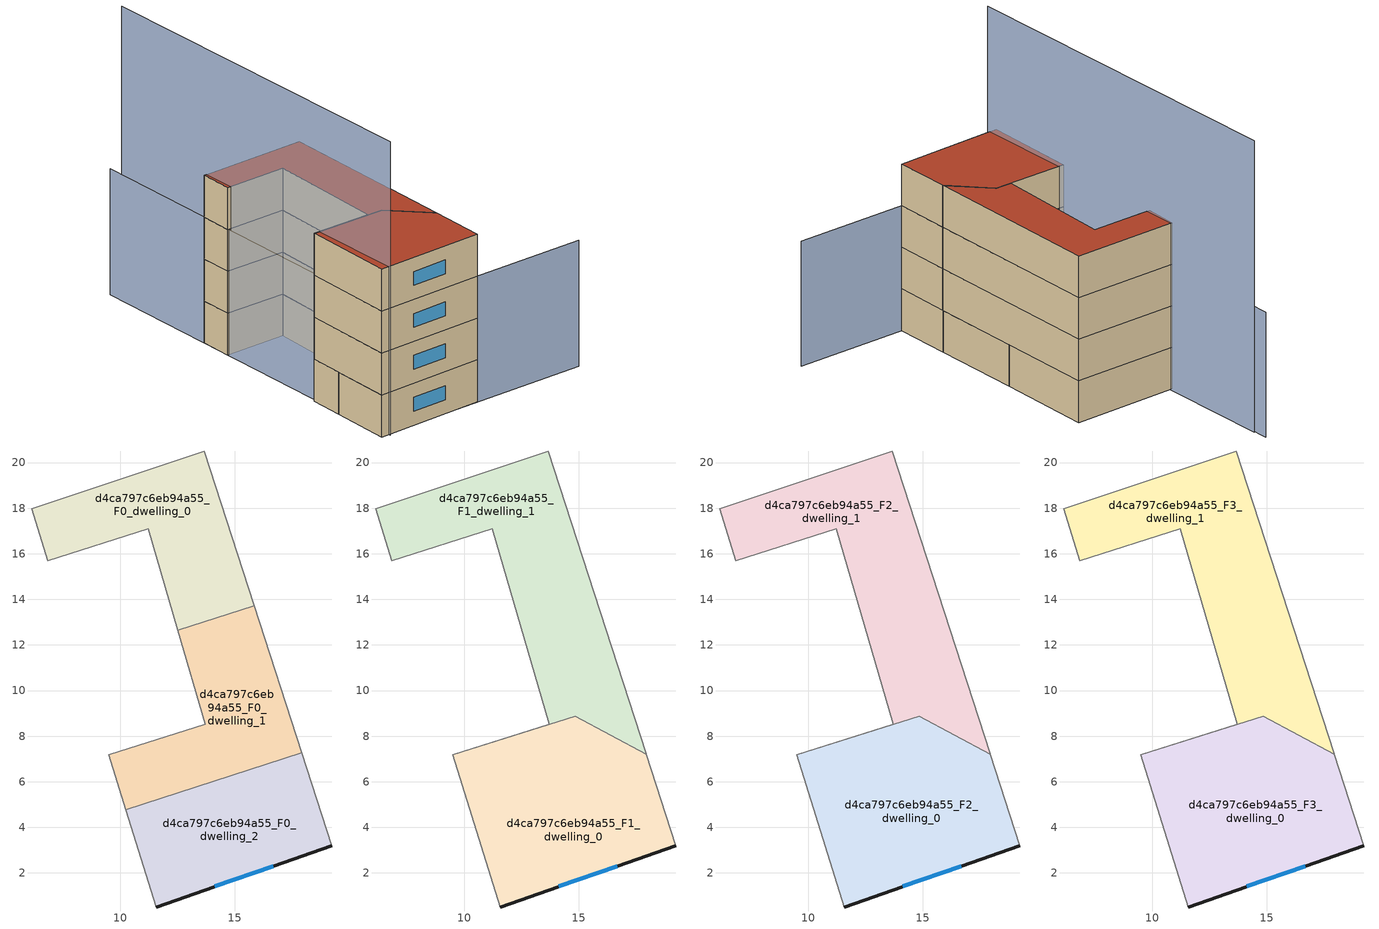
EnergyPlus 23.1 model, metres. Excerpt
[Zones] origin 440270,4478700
d4ca797c6eb94a55_F0_dwelling_0
 floor ground (EU_floor_Construction): 13.68,20.51 15.87,13.72 12.52,12.64 11.22,17.11 6.81,15.69 6.11,17.98 z0
 wall adiabatic (EU_wall_Construction): 15.87,13.72 13.68,20.51 6.11,17.98 6.81,15.69 11.22,17.11 12.52,12.64 z0:3
 wall to d4ca797c6eb94a55_F0_dwelling_1 (EU_wall_Construction): 12.52,12.64 15.87,13.72 z0:3
d4ca797c6eb94a55_F0_dwelling_1
 floor ground (EU_floor_Construction): 15.87,13.72 17.95,7.27 10.23,4.78 9.48,7.19 13.72,8.52 12.52,12.64 z0
 wall adiabatic (EU_wall_Construction): 17.95,7.27 15.87,13.72 / 12.52,12.64 13.72,8.52 9.48,7.19 10.23,4.78 z0:3
 wall to d4ca797c6eb94a55_F0_dwelling_2 (EU_wall_Construction): 10.23,4.78 17.95,7.27 z0:3
d4ca797c6eb94a55_F0_dwelling_2
 floor ground (EU_floor_Construction): 17.95,7.27 19.27,3.2 11.57,0.51 10.23,4.78 z0
 wall outside (EU_wall_Construction): 11.57,0.51 19.27,3.2 z0:3
 wall adiabatic (EU_wall_Construction): 10.23,4.78 11.57,0.51 / 19.27,3.2 17.95,7.27 z0:3
 window (EU_Window_Construction): 14.14,1.41 16.69,2.3 z1:2
d4ca797c6eb94a55_F1_dwelling_0
 floor to d4ca797c6eb94a55_F0_dwelling_2 (EU_floor_Construction): 17.97,7.21 19.27,3.2 11.57,0.51 10.23,4.78 17.9,7.25 z3
 floor to d4ca797c6eb94a55_F0_dwelling_1 (EU_floor_Construction): 17.9,7.25 10.23,4.78 9.48,7.18 14.86,8.87 z3
 wall outside (EU_wall_Construction): 11.57,0.51 19.27,3.2 z3:6
 wall adiabatic (EU_wall_Construction): 9.48,7.18 11.57,0.51 / 19.27,3.2 17.97,7.21 z3:6
 wall to d4ca797c6eb94a55_F1_dwelling_1 (EU_wall_Construction): 17.97,7.21 14.86,8.87 9.48,7.18 z3:6
 window (EU_Window_Construction): 14.14,1.41 16.69,2.3 z4:5
d4ca797c6eb94a55_F1_dwelling_1
 floor to d4ca797c6eb94a55_F0_dwelling_0 (EU_floor_Construction): 13.68,20.51 15.87,13.72 12.52,12.64 11.22,17.11 6.81,15.69 6.11,17.98 z3
 floor to d4ca797c6eb94a55_F0_dwelling_1 (EU_floor_Construction): 15.87,13.72 17.95,7.27 17.9,7.25 14.86,8.87 9.48,7.18 13.72,8.52 12.52,12.64 z3
 wall adiabatic (EU_wall_Construction): 9.48,7.19 13.72,8.52 / 17.97,7.22 13.68,20.51 6.11,17.98 6.81,15.69 11.22,17.11 13.72,8.52 z3:6
d4ca797c6eb94a55_F2_dwelling_0
 floor to d4ca797c6eb94a55_F1_dwelling_0 (EU_floor_Construction): 17.97,7.21 19.27,3.2 11.57,0.51 9.48,7.18 14.86,8.87 z6
 wall outside (EU_wall_Construction): 11.57,0.51 19.27,3.2 z6:9
 wall adiabatic (EU_wall_Construction): 9.48,7.18 11.57,0.51 / 19.27,3.2 17.97,7.21 z6:9
 wall to d4ca797c6eb94a55_F2_dwelling_1 (EU_wall_Construction): 17.97,7.21 14.86,8.87 9.48,7.18 z6:9
 window (EU_Window_Construction): 14.14,1.41 16.69,2.3 z7:8
d4ca797c6eb94a55_F2_dwelling_1
 floor to d4ca797c6eb94a55_F1_dwelling_1 (EU_floor_Construction): 13.68,20.51 17.97,7.21 14.86,8.87 9.48,7.19 13.72,8.52 11.22,17.11 6.81,15.69 6.11,17.98 z6
 wall adiabatic (EU_wall_Construction): 9.48,7.19 13.72,8.52 / 17.97,7.22 13.68,20.51 6.11,17.98 6.81,15.69 11.22,17.11 13.72,8.52 z6:9
d4ca797c6eb94a55_F3_dwelling_0
 floor to d4ca797c6eb94a55_F2_dwelling_0 (EU_floor_Construction): 17.97,7.21 19.27,3.2 11.57,0.51 9.48,7.18 14.86,8.87 z9
 wall outside (EU_wall_Construction): 11.57,0.51 19.27,3.2 z9:12
 wall adiabatic (EU_wall_Construction): 9.48,7.18 11.57,0.51 / 19.27,3.2 17.97,7.21 z9:12
 wall to d4ca797c6eb94a55_F3_dwelling_1 (EU_wall_Construction): 17.97,7.21 14.86,8.87 9.48,7.18 z9:12
 window (EU_Window_Construction): 14.14,1.41 16.69,2.3 z10:11
 roof outside (EU_roof_Construction): 19.27,3.2 17.97,7.21 14.86,8.87 9.48,7.18 11.57,0.51 z12
d4ca797c6eb94a55_F3_dwelling_1
 floor to d4ca797c6eb94a55_F2_dwelling_1 (EU_floor_Construction): 13.68,20.51 17.97,7.21 14.86,8.87 9.48,7.19 13.72,8.52 11.22,17.11 6.81,15.69 6.11,17.98 z9
 wall adiabatic (EU_wall_Construction): 9.48,7.19 13.72,8.52 / 17.97,7.22 13.68,20.51 6.11,17.98 6.81,15.69 11.22,17.11 13.72,8.52 z9:12
 roof outside (EU_roof_Construction): 17.97,7.21 13.68,20.51 6.11,17.98 6.81,15.69 11.22,17.11 13.72,8.52 9.48,7.19 14.86,8.87 z12
shading: 3.54,26.07 12.17,0.52 z0:21; 27.35,5.86 11.78,0.74 / 11.78,0.74 3.13,27.03 z0:9
[Building]
EU S2 Campaign: North Axis=0; Terrain=City; Solar Distribution=FullExterior
[Site:Location]
Madrid: Latitude=40.5; Longitude=-3.5; Time Zone=1; Elevation=609
[SizingPeriod:WeatherFileDays]
AnnualSizingPeriod: Begin Month=1; Begin Day of Month=1; End Month=12; End Day of Month=31; Day of Week for Start Day=Monday; Use Weather File Daylight Saving Period=No; Use Weather File Rain and Snow Indicators=No
[MATERIAL]
EU_InternalMass_Material: Roughness=MediumRough; Thickness=0.1; Conductivity=1; Density=1800; Specific Heat=900; Thermal Absorptance=0.9; Solar Absorptance=0.7; Visible Absorptance=0.7
[MATERIAL:NOMASS] Roughness=MediumRough; Thermal Absorptance=0.9; Solar Absorptance=0.7; Visible Absorptance=0.7
Name | Thermal Resistance
EU_wall_NoMass | 0.459673
EU_roof_NoMass | 0.495815
EU_floor_NoMass | 0.788942
[WINDOWMATERIAL:SIMPLEGLAZINGSYSTEM]
EU_Window_SimpleGlazing: UFactor=4.26103; Solar Heat Gain Coefficient=0.85; Visible Transmittance=0.85
[CONSTRUCTION]
EU_wall_Construction: EU_wall_NoMass
EU_roof_Construction: EU_roof_NoMass
EU_floor_Construction: EU_floor_NoMass
EU_InternalMass_Construction: EU_InternalMass_Material
EU_Window_Construction: EU_Window_SimpleGlazing
[ZONE] Type=1; Multiplier=1; Ceiling Height=autocalculate; Floor Area=autocalculate; Part of Total Floor Area=Yes
Name | Volume
d4ca797c6eb94a55_F0_dwelling_0 | 106.755
d4ca797c6eb94a55_F1_dwelling_0; d4ca797c6eb94a55_F2_dwelling_0; d4ca797c6eb94a55_F3_dwelling_0 | 157.854
d4ca797c6eb94a55_F0_dwelling_1 | 106.734
d4ca797c6eb94a55_F1_dwelling_1 | 162.338
d4ca797c6eb94a55_F2_dwelling_1; d4ca797c6eb94a55_F3_dwelling_1 | 162.395
d4ca797c6eb94a55_F0_dwelling_2 | 106.758
[INTERNALMASS] Construction=EU_InternalMass_Construction
Name | Zone or ZoneList | Surface Area
d4ca797c6eb94a55_F0_dwelling_0_EU_InternalMass | d4ca797c6eb94a55_F0_dwelling_0 | 35.5849
d4ca797c6eb94a55_F0_dwelling_1_EU_InternalMass | d4ca797c6eb94a55_F0_dwelling_1 | 35.5781
d4ca797c6eb94a55_F0_dwelling_2_EU_InternalMass | d4ca797c6eb94a55_F0_dwelling_2 | 35.5861
d4ca797c6eb94a55_F1_dwelling_0_EU_InternalMass | d4ca797c6eb94a55_F1_dwelling_0 | 52.6163
d4ca797c6eb94a55_F1_dwelling_1_EU_InternalMass | d4ca797c6eb94a55_F1_dwelling_1 | 54.1325
d4ca797c6eb94a55_F2_dwelling_0_EU_InternalMass | d4ca797c6eb94a55_F2_dwelling_0 | 52.6163
d4ca797c6eb94a55_F2_dwelling_1_EU_InternalMass | d4ca797c6eb94a55_F2_dwelling_1 | 54.1325
d4ca797c6eb94a55_F3_dwelling_0_EU_InternalMass | d4ca797c6eb94a55_F3_dwelling_0 | 52.6163
d4ca797c6eb94a55_F3_dwelling_1_EU_InternalMass | d4ca797c6eb94a55_F3_dwelling_1 | 54.1325
[OTHEREQUIPMENT] Fuel Type=Electricity; Design Level Calculation Method=Watts/Area; Power per Zone Floor Area=1; Fraction Latent=0; Fraction Radiant=0; Fraction Lost=0; Carbon Dioxide Generation Rate=0; EndUse Subcategory=EU_Step8_InternalGains
Name | Zone or ZoneList or Space or SpaceList | Schedule
EU_Step8_InternalGain_d4ca797c6eb94a55_F0_dwelling_0_f000 | d4ca797c6eb94a55_F0_dwelling_0 | EU_Step8_GainSchedule_d4ca797c6eb94a55_F0_dwelling_0_f000
EU_Step8_InternalGain_d4ca797c6eb94a55_F0_dwelling_1_f000 | d4ca797c6eb94a55_F0_dwelling_1 | EU_Step8_GainSchedule_d4ca797c6eb94a55_F0_dwelling_1_f000
EU_Step8_InternalGain_d4ca797c6eb94a55_F0_dwelling_2_f000 | d4ca797c6eb94a55_F0_dwelling_2 | EU_Step8_GainSchedule_d4ca797c6eb94a55_F0_dwelling_2_f000
EU_Step8_InternalGain_d4ca797c6eb94a55_F1_dwelling_0_f000 | d4ca797c6eb94a55_F1_dwelling_0 | EU_Step8_GainSchedule_d4ca797c6eb94a55_F1_dwelling_0_f000
EU_Step8_InternalGain_d4ca797c6eb94a55_F1_dwelling_1_f000 | d4ca797c6eb94a55_F1_dwelling_1 | EU_Step8_GainSchedule_d4ca797c6eb94a55_F1_dwelling_1_f000
EU_Step8_InternalGain_d4ca797c6eb94a55_F2_dwelling_0_f000 | d4ca797c6eb94a55_F2_dwelling_0 | EU_Step8_GainSchedule_d4ca797c6eb94a55_F2_dwelling_0_f000
EU_Step8_InternalGain_d4ca797c6eb94a55_F2_dwelling_1_f000 | d4ca797c6eb94a55_F2_dwelling_1 | EU_Step8_GainSchedule_d4ca797c6eb94a55_F2_dwelling_1_f000
EU_Step8_InternalGain_d4ca797c6eb94a55_F3_dwelling_0_f000 | d4ca797c6eb94a55_F3_dwelling_0 | EU_Step8_GainSchedule_d4ca797c6eb94a55_F3_dwelling_0_f000
EU_Step8_InternalGain_d4ca797c6eb94a55_F3_dwelling_1_f000 | d4ca797c6eb94a55_F3_dwelling_1 | EU_Step8_GainSchedule_d4ca797c6eb94a55_F3_dwelling_1_f000
[ZONEVENTILATION:DESIGNFLOWRATE] Schedule=EU_AlwaysOn; Design Flow Rate Calculation Method=AirChanges/Hour; Air Changes per Hour=0.719161; Ventilation Type=Natural; Fan Pressure Rise=0; Fan Total Efficiency=1; Constant Term Coefficient=1; Temperature Term Coefficient=0; Velocity Term Coefficient=0; Velocity Squared Term Coefficient=0; Minimum Indoor Temperature=-100; Maximum Indoor Temperature=100; Delta Temperature=-100; Minimum Outdoor Temperature=-100; Maximum Outdoor Temperature=100; Maximum Wind Speed=40
Name | Zone or ZoneList or Space or SpaceList
EU_ConstantAir_d4ca797c6eb94a55_F0_dwelling_0 | d4ca797c6eb94a55_F0_dwelling_0
EU_ConstantAir_d4ca797c6eb94a55_F0_dwelling_1 | d4ca797c6eb94a55_F0_dwelling_1
EU_ConstantAir_d4ca797c6eb94a55_F0_dwelling_2 | d4ca797c6eb94a55_F0_dwelling_2
EU_ConstantAir_d4ca797c6eb94a55_F1_dwelling_0 | d4ca797c6eb94a55_F1_dwelling_0
EU_ConstantAir_d4ca797c6eb94a55_F1_dwelling_1 | d4ca797c6eb94a55_F1_dwelling_1
EU_ConstantAir_d4ca797c6eb94a55_F2_dwelling_0 | d4ca797c6eb94a55_F2_dwelling_0
EU_ConstantAir_d4ca797c6eb94a55_F2_dwelling_1 | d4ca797c6eb94a55_F2_dwelling_1
EU_ConstantAir_d4ca797c6eb94a55_F3_dwelling_0 | d4ca797c6eb94a55_F3_dwelling_0
EU_ConstantAir_d4ca797c6eb94a55_F3_dwelling_1 | d4ca797c6eb94a55_F3_dwelling_1
[HVACTEMPLATE:THERMOSTAT] Constant Heating Setpoint=20; Constant Cooling Setpoint=50
EU_HeatOnly_d4ca797c6eb94a55_F0_dwelling_0; EU_HeatOnly_d4ca797c6eb94a55_F0_dwelling_1; EU_HeatOnly_d4ca797c6eb94a55_F0_dwelling_2; EU_HeatOnly_d4ca797c6eb94a55_F1_dwelling_0; EU_HeatOnly_d4ca797c6eb94a55_F1_dwelling_1; EU_HeatOnly_d4ca797c6eb94a55_F2_dwelling_0; EU_HeatOnly_d4ca797c6eb94a55_F2_dwelling_1; EU_HeatOnly_d4ca797c6eb94a55_F3_dwelling_0; EU_HeatOnly_d4ca797c6eb94a55_F3_dwelling_1
[HVACTEMPLATE:ZONE:IDEALLOADSAIRSYSTEM] System Availability Schedule=EU_AlwaysOn; Maximum Heating Supply Air Temperature=50; Minimum Cooling Supply Air Temperature=13; Maximum Heating Supply Air Humidity Ratio=0.0156; Minimum Cooling Supply Air Humidity Ratio=0.0077; Heating Limit=NoLimit; Cooling Limit=NoLimit; Heating Availability Schedule=EU_AlwaysOn; Cooling Availability Schedule=EU_CoolingOff; Dehumidification Control Type=ConstantSensibleHeatRatio; Cooling Sensible Heat Ratio=0.7; Dehumidification Setpoint=60; Humidification Control Type=None; Humidification Setpoint=30; Outdoor Air Method=None; Outdoor Air Flow Rate per Person=0.00944; Outdoor Air Flow Rate per Zone Floor Area=0; Outdoor Air Flow Rate per Zone=0; Demand Controlled Ventilation Type=None; Outdoor Air Economizer Type=NoEconomizer; Heat Recovery Type=None; Sensible Heat Recovery Effectiveness=0.7; Latent Heat Recovery Effectiveness=0.65
Name | Template Thermostat
d4ca797c6eb94a55_F0_dwelling_0 | EU_HeatOnly_d4ca797c6eb94a55_F0_dwelling_0
d4ca797c6eb94a55_F0_dwelling_1 | EU_HeatOnly_d4ca797c6eb94a55_F0_dwelling_1
d4ca797c6eb94a55_F0_dwelling_2 | EU_HeatOnly_d4ca797c6eb94a55_F0_dwelling_2
d4ca797c6eb94a55_F1_dwelling_0 | EU_HeatOnly_d4ca797c6eb94a55_F1_dwelling_0
d4ca797c6eb94a55_F1_dwelling_1 | EU_HeatOnly_d4ca797c6eb94a55_F1_dwelling_1
d4ca797c6eb94a55_F2_dwelling_0 | EU_HeatOnly_d4ca797c6eb94a55_F2_dwelling_0
d4ca797c6eb94a55_F2_dwelling_1 | EU_HeatOnly_d4ca797c6eb94a55_F2_dwelling_1
d4ca797c6eb94a55_F3_dwelling_0 | EU_HeatOnly_d4ca797c6eb94a55_F3_dwelling_0
d4ca797c6eb94a55_F3_dwelling_1 | EU_HeatOnly_d4ca797c6eb94a55_F3_dwelling_1
[SIZING:ZONE] Zone Cooling Design Supply Air Temperature Input Method=SupplyAirTemperature; Zone Cooling Design Supply Air Temperature=13; Zone Heating Design Supply Air Temperature Input Method=SupplyAirTemperature; Zone Heating Design Supply Air Temperature=50; Zone Cooling Design Supply Air Humidity Ratio=0.008; Zone Heating Design Supply Air Humidity Ratio=0.008; Cooling Design Air Flow Method=DesignDay; Cooling Design Air Flow Rate=0; Cooling Minimum Air Flow per Zone Floor Area=0.000762; Cooling Minimum Air Flow=0; Cooling Minimum Air Flow Fraction=0.2; Heating Design Air Flow Method=DesignDay; Heating Design Air Flow Rate=0; Heating Maximum Air Flow per Zone Floor Area=0.002032; Heating Maximum Air Flow=0.141576; Heating Maximum Air Flow Fraction=0.3; Account for Dedicated Outdoor Air System=No; Dedicated Outdoor Air System Control Strategy=NeutralSupplyAir; Dedicated Outdoor Air Low Setpoint Temperature for Design=autosize; Dedicated Outdoor Air High Setpoint Temperature for Design=autosize; Zone Load Sizing Method=Sensible Load Only No Latent Load; Zone Latent Cooling Design Supply Air Humidity Ratio Input Method=HumidityRatioDifference; Zone Cooling Design Supply Air Humidity Ratio Difference=0.005; Zone Latent Heating Design Supply Air Humidity Ratio Input Method=HumidityRatioDifference; Zone Humidification Design Supply Air Humidity Ratio Difference=0.005
d4ca797c6eb94a55_F0_dwelling_0; d4ca797c6eb94a55_F0_dwelling_1; d4ca797c6eb94a55_F0_dwelling_2; d4ca797c6eb94a55_F1_dwelling_0; d4ca797c6eb94a55_F1_dwelling_1; d4ca797c6eb94a55_F2_dwelling_0; d4ca797c6eb94a55_F2_dwelling_1; d4ca797c6eb94a55_F3_dwelling_0; d4ca797c6eb94a55_F3_dwelling_1
[SCHEDULE:CONSTANT]
Name | Hourly Value
EU_AlwaysOn | 1
EU_CoolingOff | 0
[SCHEDULE:FILE] Column Number=1; Rows to Skip at Top=0; Number of Hours of Data=8760; Column Separator=Comma; Interpolate to Timestep=No; Minutes per Item=60; Adjust Schedule for Daylight Savings=Yes
Name | File
EU_Step8_GainSchedule_d4ca797c6eb94a55_F0_dwelling_0_f000 | ../../schedules/d4ca797c6eb94a55/d4ca797c6eb94a55_F0_dwelling_0_f000_gain.csv
EU_Step8_GainSchedule_d4ca797c6eb94a55_F0_dwelling_1_f000 | ../../schedules/d4ca797c6eb94a55/d4ca797c6eb94a55_F0_dwelling_1_f000_gain.csv
EU_Step8_GainSchedule_d4ca797c6eb94a55_F0_dwelling_2_f000 | ../../schedules/d4ca797c6eb94a55/d4ca797c6eb94a55_F0_dwelling_2_f000_gain.csv
EU_Step8_GainSchedule_d4ca797c6eb94a55_F1_dwelling_0_f000 | ../../schedules/d4ca797c6eb94a55/d4ca797c6eb94a55_F1_dwelling_0_f000_gain.csv
EU_Step8_GainSchedule_d4ca797c6eb94a55_F1_dwelling_1_f000 | ../../schedules/d4ca797c6eb94a55/d4ca797c6eb94a55_F1_dwelling_1_f000_gain.csv
EU_Step8_GainSchedule_d4ca797c6eb94a55_F2_dwelling_0_f000 | ../../schedules/d4ca797c6eb94a55/d4ca797c6eb94a55_F2_dwelling_0_f000_gain.csv
EU_Step8_GainSchedule_d4ca797c6eb94a55_F2_dwelling_1_f000 | ../../schedules/d4ca797c6eb94a55/d4ca797c6eb94a55_F2_dwelling_1_f000_gain.csv
EU_Step8_GainSchedule_d4ca797c6eb94a55_F3_dwelling_0_f000 | ../../schedules/d4ca797c6eb94a55/d4ca797c6eb94a55_F3_dwelling_0_f000_gain.csv
EU_Step8_GainSchedule_d4ca797c6eb94a55_F3_dwelling_1_f000 | ../../schedules/d4ca797c6eb94a55/d4ca797c6eb94a55_F3_dwelling_1_f000_gain.csv
